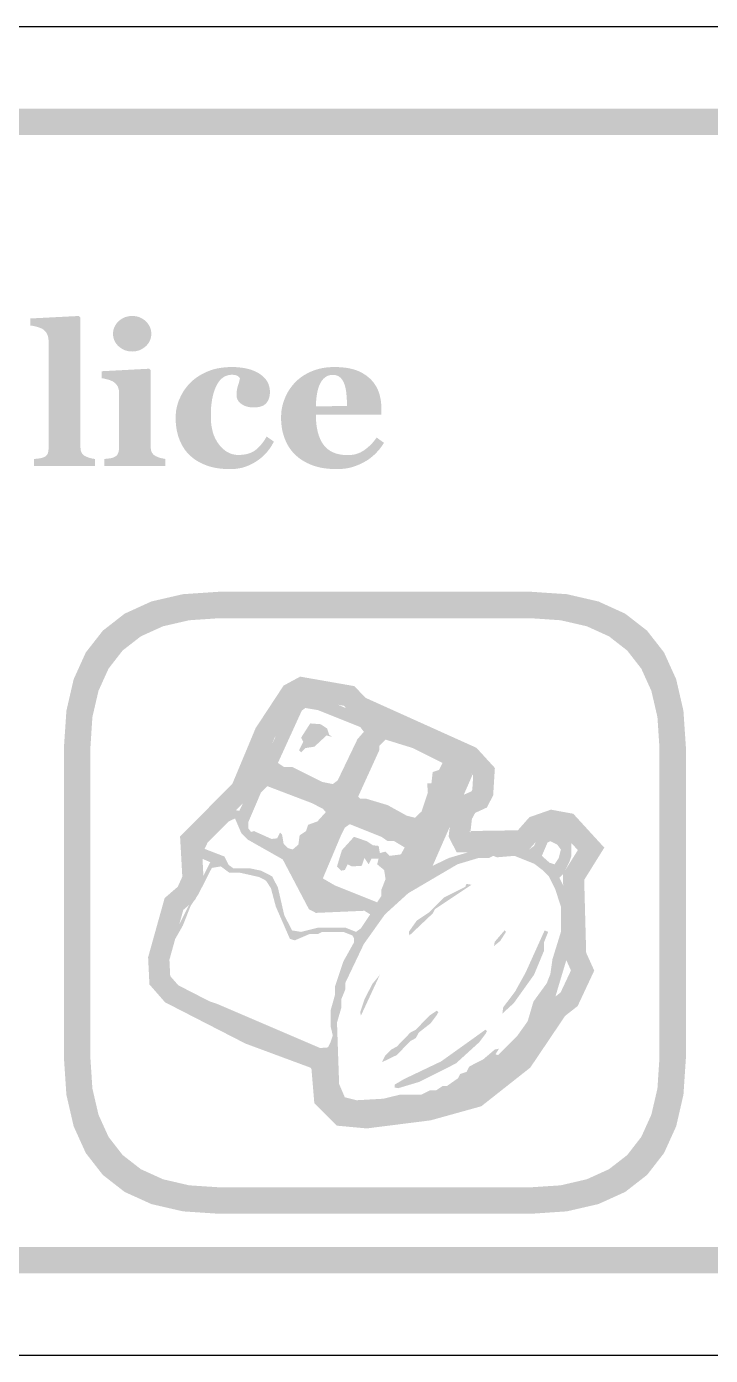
# Model space of a CAD drawing. Header units: millimetres. Extents: x 6 to 294, y 109 to 451.
# Drawn here: x 43.14 to 53.47, y 316.86 to 336.94 of the extents above; entities that cross this region are included whole.
import ezdxf

# ---------------------------------------------------------------- set-up
doc = ezdxf.new("R2010")
doc.units = ezdxf.units.MM
doc.layers.add('CUT', color=1, linetype='Continuous')
doc.layers.add('RASTER', color=7, linetype='Continuous')

msp = doc.modelspace()

# ---------------------------------------------------------------- hatches: boundary and pattern name
at = {"layer": 'RASTER'}
h = msp.add_hatch(color=7, dxfattribs=at)
h.paths.add_polyline_path([(7.2, 333.501), (7.234, 334.016), (7.337, 334.463), (7.509, 334.841), (7.75, 335.151), (8.059, 335.391), (8.438, 335.563), (8.884, 335.666), (9.4, 335.701), (66.6, 335.701), (67.116, 335.666), (67.563, 335.563), (67.941, 335.391), (68.25, 335.151), (68.491, 334.841), (68.663, 334.463), (68.766, 334.016), (68.8, 333.501), (68.8, 320.301), (68.766, 319.785), (68.663, 319.338), (68.491, 318.96), (68.25, 318.651), (67.941, 318.41), (67.563, 318.238), (67.116, 318.135), (66.6, 318.101), (9.4, 318.101), (8.884, 318.135), (8.438, 318.238), (8.059, 318.41), (7.75, 318.651), (7.509, 318.96), (7.337, 319.338), (7.234, 319.785), (7.2, 320.301)])
h.paths.add_polyline_path([(7.6, 333.501), (7.6, 320.301), (7.628, 319.879), (7.712, 319.513), (7.853, 319.204), (8.05, 318.951), (8.303, 318.754), (8.612, 318.613), (8.978, 318.529), (9.4, 318.501), (66.6, 318.501), (67.022, 318.529), (67.387, 318.613), (67.697, 318.754), (67.95, 318.951), (68.147, 319.204), (68.288, 319.513), (68.372, 319.879), (68.4, 320.301), (68.4, 333.501), (68.372, 333.923), (68.288, 334.288), (68.147, 334.598), (67.95, 334.851), (67.697, 335.048), (67.387, 335.188), (67.022, 335.273), (66.6, 335.301), (9.4, 335.301), (8.978, 335.273), (8.612, 335.188), (8.303, 335.048), (8.05, 334.851), (7.853, 334.598), (7.712, 334.288), (7.628, 333.923), (7.6, 333.501)], flags=0)
for points in [[(44.168, 330.301), (43.249, 330.301), (43.249, 330.408), (43.259, 330.408), (43.268, 330.409), (43.278, 330.41), (43.287, 330.411), (43.296, 330.412), (43.305, 330.413), (43.314, 330.414), (43.323, 330.415), (43.332, 330.416), (43.341, 330.418), (43.349, 330.419), (43.357, 330.421), (43.365, 330.423), (43.373, 330.425), (43.38, 330.427), (43.387, 330.43), (43.398, 330.434), (43.409, 330.439), (43.418, 330.445), (43.426, 330.451), (43.434, 330.458), (43.44, 330.465), (43.446, 330.472), (43.451, 330.48), (43.455, 330.489), (43.458, 330.498), (43.461, 330.508), (43.463, 330.519), (43.465, 330.53), (43.466, 330.542), (43.467, 330.554), (43.468, 330.567), (43.468, 332.19), (43.467, 332.204), (43.466, 332.218), (43.464, 332.231), (43.462, 332.244), (43.459, 332.257), (43.455, 332.269), (43.45, 332.282), (43.445, 332.294), (43.439, 332.305), (43.433, 332.316), (43.426, 332.326), (43.418, 332.336), (43.41, 332.344), (43.402, 332.352), (43.393, 332.36), (43.384, 332.366), (43.376, 332.371), (43.368, 332.376), (43.358, 332.38), (43.347, 332.385), (43.336, 332.389), (43.323, 332.394), (43.31, 332.398), (43.295, 332.403), (43.281, 332.407), (43.267, 332.411), (43.253, 332.414), (43.24, 332.417), (43.227, 332.419), (43.214, 332.421), (43.202, 332.422), (43.191, 332.423), (43.191, 332.53), (43.927, 332.568), (43.949, 332.545), (43.949, 330.586), (43.95, 330.573), (43.951, 330.561), (43.952, 330.549), (43.954, 330.537), (43.957, 330.527), (43.96, 330.517), (43.964, 330.507), (43.969, 330.499), (43.974, 330.49), (43.979, 330.483), (43.986, 330.475), (43.993, 330.469), (44.001, 330.462), (44.01, 330.456), (44.02, 330.451), (44.03, 330.446), (44.037, 330.443), (44.045, 330.439), (44.052, 330.436), (44.06, 330.433), (44.068, 330.43), (44.076, 330.428), (44.084, 330.425), (44.092, 330.422), (44.1, 330.42), (44.108, 330.418), (44.117, 330.416), (44.127, 330.414), (44.136, 330.412), (44.146, 330.41), (44.157, 330.409), (44.168, 330.408)], [(46.205, 330.254), (46.155, 330.255), (46.106, 330.258), (46.059, 330.262), (46.014, 330.269), (45.969, 330.277), (45.927, 330.287), (45.885, 330.299), (45.846, 330.313), (45.808, 330.329), (45.771, 330.346), (45.736, 330.364), (45.703, 330.383), (45.672, 330.404), (45.643, 330.427), (45.615, 330.45), (45.589, 330.475), (45.564, 330.502), (45.541, 330.529), (45.52, 330.558), (45.5, 330.589), (45.482, 330.62), (45.466, 330.653), (45.451, 330.686), (45.438, 330.721), (45.426, 330.757), (45.416, 330.794), (45.407, 330.831), (45.4, 330.87), (45.395, 330.909), (45.391, 330.948), (45.389, 330.989), (45.388, 331.03), (45.389, 331.068), (45.392, 331.106), (45.396, 331.142), (45.403, 331.179), (45.412, 331.215), (45.422, 331.251), (45.434, 331.286), (45.449, 331.32), (45.465, 331.354), (45.482, 331.387), (45.5, 331.419), (45.52, 331.45), (45.542, 331.479), (45.564, 331.508), (45.588, 331.535), (45.614, 331.562), (45.641, 331.588), (45.67, 331.613), (45.701, 331.636), (45.733, 331.658), (45.768, 331.679), (45.803, 331.698), (45.84, 331.716), (45.879, 331.733), (45.92, 331.748), (45.961, 331.761), (46.003, 331.772), (46.047, 331.78), (46.091, 331.787), (46.136, 331.792), (46.183, 331.795), (46.23, 331.796), (46.296, 331.795), (46.358, 331.79), (46.417, 331.782), (46.472, 331.771), (46.523, 331.757), (46.571, 331.739), (46.616, 331.718), (46.656, 331.695), (46.693, 331.668), (46.725, 331.639), (46.752, 331.608), (46.774, 331.575), (46.791, 331.54), (46.803, 331.502), (46.811, 331.462), (46.813, 331.42), (46.812, 331.394), (46.81, 331.37), (46.805, 331.347), (46.799, 331.325), (46.791, 331.304), (46.782, 331.285), (46.771, 331.267), (46.758, 331.25), (46.742, 331.235), (46.725, 331.222), (46.704, 331.211), (46.682, 331.202), (46.657, 331.195), (46.629, 331.19), (46.598, 331.187), (46.566, 331.186), (46.539, 331.186), (46.513, 331.189), (46.488, 331.193), (46.465, 331.199), (46.442, 331.206), (46.421, 331.215), (46.401, 331.226), (46.382, 331.238), (46.364, 331.252), (46.349, 331.267), (46.337, 331.282), (46.326, 331.299), (46.318, 331.317), (46.312, 331.336), (46.309, 331.355), (46.308, 331.376), (46.308, 331.394), (46.309, 331.412), (46.311, 331.43), (46.314, 331.447), (46.317, 331.465), (46.321, 331.483), (46.326, 331.5), (46.331, 331.518), (46.337, 331.535), (46.342, 331.551), (46.346, 331.566), (46.35, 331.58), (46.353, 331.593), (46.356, 331.605), (46.358, 331.615), (46.359, 331.625), (46.355, 331.631), (46.351, 331.637), (46.346, 331.643), (46.341, 331.648), (46.336, 331.653), (46.33, 331.658), (46.324, 331.662), (46.318, 331.665), (46.311, 331.669), (46.304, 331.671), (46.296, 331.674), (46.286, 331.676), (46.276, 331.677), (46.265, 331.678), (46.253, 331.679), (46.24, 331.679), (46.224, 331.679), (46.208, 331.677), (46.193, 331.675), (46.177, 331.672), (46.163, 331.667), (46.148, 331.662), (46.134, 331.656), (46.12, 331.648), (46.107, 331.64), (46.094, 331.63), (46.081, 331.619), (46.068, 331.606), (46.055, 331.592), (46.043, 331.576), (46.031, 331.559), (46.019, 331.54), (46.008, 331.521), (45.998, 331.5), (45.988, 331.478), (45.978, 331.454), (45.97, 331.429), (45.961, 331.402), (45.954, 331.374), (45.947, 331.344), (45.94, 331.312), (45.935, 331.279), (45.93, 331.244), (45.926, 331.208), (45.923, 331.17), (45.921, 331.131), (45.92, 331.09), (45.92, 331.048), (45.922, 330.984), (45.927, 330.924), (45.937, 330.867), (45.95, 330.812), (45.967, 330.761), (45.988, 330.714), (46.013, 330.669), (46.042, 330.627), (46.073, 330.59), (46.106, 330.558), (46.14, 330.53), (46.176, 330.508), (46.213, 330.49), (46.252, 330.478), (46.292, 330.47), (46.334, 330.468), (46.374, 330.469), (46.411, 330.472), (46.447, 330.478), (46.48, 330.486), (46.511, 330.496), (46.541, 330.509), (46.568, 330.523), (46.593, 330.54), (46.616, 330.559), (46.639, 330.58), (46.662, 330.603), (46.683, 330.628), (46.704, 330.655), (46.725, 330.683), (46.744, 330.714), (46.763, 330.746), (46.873, 330.67), (46.862, 330.648), (46.849, 330.626), (46.837, 330.605), (46.823, 330.584), (46.81, 330.564), (46.795, 330.545), (46.78, 330.525), (46.765, 330.507), (46.749, 330.488), (46.732, 330.471), (46.714, 330.453), (46.696, 330.437), (46.676, 330.421), (46.656, 330.405), (46.636, 330.39), (46.614, 330.376), (46.591, 330.361), (46.568, 330.347), (46.544, 330.335), (46.521, 330.323), (46.498, 330.312), (46.474, 330.302), (46.45, 330.293), (46.427, 330.285), (46.402, 330.277), (46.377, 330.271), (46.351, 330.266), (46.324, 330.262), (46.295, 330.258), (46.266, 330.256), (46.236, 330.254), (46.205, 330.254)]]:
    msp.add_hatch(color=7, dxfattribs=at).paths.add_polyline_path(points)
h = msp.add_hatch(color=7, dxfattribs=at)
h.paths.add_polyline_path([(45.234, 330.301), (44.308, 330.301), (44.308, 330.408), (44.318, 330.408), (44.327, 330.409), (44.337, 330.41), (44.346, 330.411), (44.355, 330.412), (44.365, 330.413), (44.374, 330.414), (44.383, 330.415), (44.392, 330.416), (44.401, 330.418), (44.409, 330.419), (44.417, 330.421), (44.425, 330.423), (44.432, 330.425), (44.439, 330.427), (44.446, 330.43), (44.457, 330.434), (44.468, 330.439), (44.477, 330.445), (44.486, 330.451), (44.494, 330.458), (44.501, 330.465), (44.507, 330.472), (44.512, 330.48), (44.516, 330.489), (44.52, 330.498), (44.524, 330.508), (44.526, 330.519), (44.528, 330.53), (44.53, 330.542), (44.531, 330.554), (44.531, 330.567), (44.531, 331.42), (44.531, 331.433), (44.53, 331.445), (44.528, 331.457), (44.525, 331.468), (44.522, 331.479), (44.518, 331.49), (44.513, 331.5), (44.508, 331.51), (44.502, 331.519), (44.495, 331.528), (44.488, 331.537), (44.481, 331.545), (44.474, 331.553), (44.466, 331.56), (44.458, 331.566), (44.449, 331.572), (44.442, 331.577), (44.434, 331.581), (44.425, 331.585), (44.416, 331.589), (44.405, 331.594), (44.394, 331.598), (44.382, 331.602), (44.369, 331.606), (44.356, 331.61), (44.343, 331.613), (44.33, 331.616), (44.318, 331.619), (44.306, 331.622), (44.294, 331.624), (44.283, 331.625), (44.272, 331.626), (44.272, 331.733), (44.99, 331.771), (45.011, 331.75), (45.011, 330.586), (45.012, 330.574), (45.013, 330.562), (45.015, 330.55), (45.017, 330.539), (45.02, 330.528), (45.024, 330.518), (45.028, 330.508), (45.033, 330.499), (45.039, 330.491), (45.046, 330.482), (45.053, 330.475), (45.06, 330.468), (45.068, 330.462), (45.077, 330.456), (45.086, 330.45), (45.096, 330.446), (45.104, 330.443), (45.111, 330.439), (45.119, 330.436), (45.127, 330.433), (45.135, 330.43), (45.144, 330.428), (45.152, 330.425), (45.161, 330.422), (45.17, 330.42), (45.179, 330.418), (45.188, 330.416), (45.197, 330.414), (45.206, 330.412), (45.215, 330.41), (45.225, 330.409), (45.234, 330.408)])
h.paths.add_polyline_path([(45.02, 332.299), (45.019, 332.272), (45.015, 332.245), (45.008, 332.22), (44.999, 332.196), (44.987, 332.173), (44.972, 332.15), (44.955, 332.129), (44.935, 332.109), (44.913, 332.091), (44.89, 332.075), (44.866, 332.061), (44.841, 332.05), (44.815, 332.042), (44.788, 332.036), (44.76, 332.032), (44.732, 332.031), (44.703, 332.032), (44.674, 332.036), (44.647, 332.042), (44.621, 332.05), (44.596, 332.061), (44.572, 332.075), (44.549, 332.091), (44.527, 332.109), (44.507, 332.129), (44.49, 332.15), (44.475, 332.173), (44.463, 332.196), (44.454, 332.22), (44.447, 332.245), (44.443, 332.272), (44.442, 332.299), (44.443, 332.326), (44.447, 332.352), (44.454, 332.378), (44.463, 332.402), (44.475, 332.425), (44.49, 332.448), (44.507, 332.469), (44.527, 332.489), (44.549, 332.508), (44.572, 332.524), (44.596, 332.537), (44.621, 332.549), (44.647, 332.557), (44.674, 332.563), (44.703, 332.567), (44.732, 332.568), (44.761, 332.567), (44.789, 332.563), (44.816, 332.557), (44.842, 332.549), (44.867, 332.537), (44.891, 332.524), (44.914, 332.508), (44.935, 332.489), (44.955, 332.469), (44.972, 332.448), (44.987, 332.425), (44.999, 332.402), (45.008, 332.378), (45.015, 332.352), (45.019, 332.326), (45.02, 332.299)])
h = msp.add_hatch(color=7, dxfattribs=at)
h.paths.add_polyline_path([(48.537, 330.651), (48.524, 330.63), (48.51, 330.61), (48.496, 330.59), (48.481, 330.57), (48.465, 330.55), (48.449, 330.531), (48.431, 330.512), (48.414, 330.493), (48.395, 330.475), (48.376, 330.458), (48.356, 330.441), (48.336, 330.425), (48.315, 330.409), (48.294, 330.394), (48.272, 330.38), (48.249, 330.367), (48.224, 330.353), (48.2, 330.341), (48.175, 330.329), (48.15, 330.318), (48.125, 330.308), (48.1, 330.298), (48.075, 330.29), (48.05, 330.282), (48.025, 330.276), (47.998, 330.27), (47.971, 330.265), (47.942, 330.261), (47.913, 330.258), (47.883, 330.256), (47.852, 330.254), (47.82, 330.254), (47.766, 330.255), (47.715, 330.258), (47.665, 330.263), (47.618, 330.269), (47.572, 330.278), (47.528, 330.289), (47.486, 330.301), (47.445, 330.315), (47.407, 330.331), (47.37, 330.349), (47.335, 330.368), (47.302, 330.388), (47.27, 330.409), (47.24, 330.432), (47.212, 330.456), (47.185, 330.481), (47.16, 330.508), (47.137, 330.535), (47.116, 330.564), (47.096, 330.594), (47.077, 330.626), (47.061, 330.658), (47.046, 330.692), (47.032, 330.726), (47.02, 330.762), (47.01, 330.799), (47.001, 330.836), (46.994, 330.874), (46.989, 330.912), (46.985, 330.952), (46.982, 330.992), (46.982, 331.033), (46.983, 331.07), (46.985, 331.107), (46.989, 331.144), (46.995, 331.18), (47.003, 331.215), (47.013, 331.25), (47.024, 331.285), (47.037, 331.32), (47.051, 331.353), (47.067, 331.386), (47.084, 331.418), (47.103, 331.449), (47.123, 331.479), (47.145, 331.508), (47.168, 331.536), (47.193, 331.563), (47.218, 331.589), (47.246, 331.613), (47.275, 331.636), (47.305, 331.658), (47.337, 331.678), (47.371, 331.697), (47.407, 331.715), (47.444, 331.732), (47.482, 331.747), (47.522, 331.76), (47.563, 331.771), (47.604, 331.78), (47.647, 331.787), (47.691, 331.792), (47.737, 331.795), (47.783, 331.796), (47.833, 331.796), (47.881, 331.793), (47.926, 331.789), (47.97, 331.784), (48.011, 331.777), (48.049, 331.768), (48.086, 331.758), (48.12, 331.747), (48.152, 331.734), (48.183, 331.719), (48.212, 331.704), (48.24, 331.687), (48.267, 331.669), (48.292, 331.65), (48.316, 331.63), (48.338, 331.609), (48.358, 331.588), (48.377, 331.565), (48.394, 331.542), (48.41, 331.518), (48.425, 331.493), (48.438, 331.467), (48.449, 331.44), (48.46, 331.412), (48.469, 331.383), (48.476, 331.354), (48.483, 331.325), (48.488, 331.296), (48.492, 331.266), (48.495, 331.235), (48.497, 331.205), (48.498, 331.174), (48.498, 331.079), (47.508, 331.079), (47.509, 331.006), (47.515, 330.937), (47.524, 330.874), (47.536, 330.814), (47.553, 330.759), (47.573, 330.709), (47.596, 330.663), (47.623, 330.622), (47.654, 330.585), (47.69, 330.553), (47.729, 330.526), (47.773, 330.504), (47.821, 330.487), (47.874, 330.475), (47.93, 330.467), (47.991, 330.465), (48.025, 330.466), (48.058, 330.47), (48.09, 330.475), (48.122, 330.484), (48.152, 330.494), (48.182, 330.507), (48.211, 330.523), (48.239, 330.54), (48.265, 330.56), (48.291, 330.581), (48.316, 330.603), (48.34, 330.626), (48.363, 330.65), (48.385, 330.676), (48.406, 330.703), (48.426, 330.731)])
h.paths.add_polyline_path([(47.978, 331.208), (47.978, 331.23), (47.977, 331.252), (47.977, 331.274), (47.976, 331.297), (47.974, 331.319), (47.973, 331.342), (47.971, 331.365), (47.969, 331.388), (47.967, 331.41), (47.964, 331.432), (47.961, 331.452), (47.957, 331.472), (47.953, 331.49), (47.948, 331.507), (47.944, 331.523), (47.938, 331.539), (47.932, 331.555), (47.925, 331.571), (47.917, 331.585), (47.909, 331.599), (47.9, 331.611), (47.891, 331.623), (47.881, 331.633), (47.87, 331.643), (47.859, 331.651), (47.847, 331.658), (47.835, 331.664), (47.821, 331.669), (47.807, 331.673), (47.793, 331.676), (47.777, 331.677), (47.761, 331.678), (47.733, 331.676), (47.707, 331.671), (47.683, 331.662), (47.66, 331.649), (47.638, 331.633), (47.617, 331.613), (47.598, 331.59), (47.581, 331.563), (47.565, 331.533), (47.551, 331.498), (47.539, 331.459), (47.529, 331.416), (47.521, 331.369), (47.514, 331.317), (47.51, 331.261), (47.508, 331.202)], flags=0)
h = msp.add_hatch(color=7, dxfattribs=at)
h.paths.add_polyline_path([(43.7, 326.051), (43.737, 326.602), (43.847, 327.079), (44.03, 327.483), (44.288, 327.813), (44.618, 328.07), (45.022, 328.254), (45.499, 328.364), (46.05, 328.401), (50.75, 328.401), (51.301, 328.364), (51.778, 328.254), (52.182, 328.07), (52.513, 327.813), (52.77, 327.483), (52.953, 327.079), (53.063, 326.602), (53.1, 326.051), (53.1, 321.351), (53.063, 320.8), (52.953, 320.323), (52.77, 319.919), (52.513, 319.588), (52.182, 319.331), (51.778, 319.148), (51.301, 319.038), (50.75, 319.001), (46.05, 319.001), (45.499, 319.038), (45.022, 319.148), (44.618, 319.331), (44.288, 319.588), (44.03, 319.919), (43.847, 320.323), (43.737, 320.8), (43.7, 321.351)])
h.paths.add_polyline_path([(44.1, 326.051), (44.1, 321.351), (44.13, 320.894), (44.222, 320.498), (44.374, 320.163), (44.588, 319.888), (44.862, 319.675), (45.197, 319.523), (45.593, 319.431), (46.05, 319.401), (50.75, 319.401), (51.207, 319.431), (51.603, 319.523), (51.938, 319.675), (52.213, 319.888), (52.426, 320.163), (52.578, 320.498), (52.67, 320.894), (52.7, 321.351), (52.7, 326.051), (52.67, 326.508), (52.578, 326.904), (52.426, 327.239), (52.213, 327.513), (51.938, 327.727), (51.603, 327.879), (51.207, 327.97), (50.75, 328.001), (46.05, 328.001), (45.593, 327.97), (45.197, 327.879), (44.862, 327.727), (44.587, 327.513), (44.374, 327.239), (44.222, 326.904), (44.13, 326.508), (44.1, 326.051)], flags=0)
h = msp.add_hatch(color=7, dxfattribs=at)
h.paths.add_polyline_path([(47.27, 327.118), (48.088, 326.975), (48.26, 326.797), (49.934, 326.043), (50.213, 325.738), (50.187, 325.324), (50.092, 325.14), (49.915, 325.059), (49.866, 324.968), (49.843, 324.76), (49.83, 324.785), (50.56, 324.796), (50.735, 324.994), (51.06, 325.108), (51.398, 325.046), (51.867, 324.534), (51.563, 324.047), (51.593, 322.946), (51.715, 322.676), (51.464, 322.14), (51.275, 321.992), (50.748, 321.21), (50.008, 320.626), (49.241, 320.413), (48.277, 320.291), (47.822, 320.333), (47.484, 320.671), (47.441, 321.189), (47.429, 321.208), (46.444, 321.573), (45.228, 322.197), (44.992, 322.467), (44.972, 322.877), (45.222, 323.772), (45.42, 323.943), (45.489, 324.095), (45.455, 324.702), (46.246, 325.5), (46.597, 326.34), (47.02, 326.983)])
h.paths.add_polyline_path([(47.324, 326.784), (47.243, 326.74), (46.881, 326.189), (46.517, 325.319), (45.782, 324.578), (45.812, 324.035), (45.683, 323.747), (45.504, 323.593), (45.294, 322.841), (45.306, 322.594), (45.428, 322.454), (46.574, 321.866), (47.638, 321.472), (47.753, 321.298), (47.794, 320.814), (47.967, 320.641), (48.271, 320.613), (49.178, 320.728), (49.86, 320.917), (50.511, 321.431), (51.038, 322.213), (51.206, 322.345), (51.363, 322.678), (51.275, 322.873), (51.241, 324.135), (51.467, 324.497), (51.234, 324.751), (51.086, 324.778), (50.92, 324.72), (50.706, 324.478), (49.636, 324.463), (49.514, 324.699), (49.555, 325.065), (49.684, 325.306), (49.859, 325.385), (49.872, 325.411), (49.885, 325.622), (49.742, 325.778), (48.072, 326.53), (47.93, 326.678), (47.324, 326.784)], flags=0)
h = msp.add_hatch(color=7, dxfattribs=at)
h.paths.add_polyline_path([(47.294, 326.858), (47.412, 326.868), (47.732, 326.74), (49.455, 326.006), (49.784, 325.824), (49.87, 325.623), (49.273, 324.26), (49.519, 324.378), (50.061, 324.538), (50.476, 324.57), (50.732, 324.506), (50.805, 324.56), (50.882, 324.739), (50.955, 324.793), (51.147, 324.793), (51.316, 324.707), (51.37, 324.602), (51.37, 324.41), (51.338, 324.314), (51.252, 324.145), (51.188, 324.081), (51.338, 323.772), (51.37, 323.612), (51.37, 323.261), (51.338, 323.197), (51.306, 322.878), (51.115, 322.24), (50.965, 321.943), (50.646, 321.496), (50.294, 321.145), (50.007, 320.953), (49.647, 320.771), (49.327, 320.676), (49.008, 320.644), (48.944, 320.612), (48.753, 320.612), (48.434, 320.548), (47.987, 320.548), (47.818, 320.634), (47.7, 320.835), (47.7, 321.346), (47.677, 321.387), (46.774, 321.761), (45.858, 322.185), (45.912, 322.208), (46.008, 322.176), (47.572, 321.506), (47.69, 321.515), (47.732, 321.601), (47.763, 321.697), (47.732, 321.825), (47.732, 322.08), (47.795, 322.304), (47.795, 322.431), (47.923, 322.814), (48.083, 323.101), (48.083, 323.165), (48.06, 323.207), (47.923, 323.261), (47.604, 323.261), (47.54, 323.229), (47.412, 323.229), (47.189, 323.133), (47.115, 323.156), (46.902, 323.644), (46.828, 323.922), (46.752, 324.037), (46.646, 324.091), (46.359, 324.155), (46.199, 324.155), (46.072, 324.25), (45.935, 324.228), (45.73, 323.826), (45.615, 323.654), (45.497, 323.357), (45.37, 323.133), (45.306, 322.974), (45.306, 322.878), (45.242, 322.75), (45.242, 322.655), (45.296, 322.549), (45.392, 322.454), (45.839, 322.217), (45.721, 322.24), (45.36, 322.422), (45.264, 322.517), (45.21, 322.623), (45.21, 322.814), (45.306, 323.101), (45.912, 324.314), (45.711, 324.4), (45.689, 324.57), (45.826, 324.752), (45.89, 324.784), (46.094, 324.994), (46.273, 325.103), (46.349, 325.09), (47.147, 326.718), (47.211, 326.813)])
h.paths.add_polyline_path([(47.348, 326.644), (47.294, 326.603), (46.934, 325.814), (47.029, 325.751), (47.157, 325.751), (47.604, 325.527), (47.763, 325.495), (47.837, 325.55), (48.137, 326.175), (48.233, 326.284), (48.178, 326.357), (47.54, 326.612)], flags=0)
h.paths.add_polyline_path([(47.422, 326.411), (47.581, 326.399), (47.677, 326.335), (47.709, 326.239), (47.754, 326.207), (47.668, 326.229), (47.486, 326.06), (47.348, 326.038), (47.285, 325.974), (47.253, 326.006), (47.317, 326.134), (47.285, 326.197)], flags=0)
h.paths.add_polyline_path([(48.561, 326.166), (48.466, 326.07), (48.466, 326.006), (48.146, 325.304), (48.178, 325.272), (48.274, 325.272), (48.593, 325.176), (48.881, 325.017), (49.008, 324.985), (49.104, 325.08), (49.2, 325.368), (49.19, 325.505), (49.254, 325.505), (49.273, 325.677), (49.369, 325.709), (49.423, 325.814), (48.976, 326.038)], flags=0)
h.paths.add_polyline_path([(46.774, 325.463), (46.678, 325.368), (46.487, 324.921), (46.487, 324.825), (46.528, 324.771), (46.573, 324.784), (46.838, 324.665), (46.924, 324.675), (46.965, 324.761), (46.997, 324.729), (47.02, 324.592), (47.084, 324.528), (47.157, 324.506), (47.243, 324.579), (47.262, 324.72), (47.358, 324.784), (47.39, 324.879), (47.53, 324.93), (47.658, 325.071), (47.613, 325.122), (47.444, 325.208)], flags=0)
h.paths.add_polyline_path([(46.286, 324.975), (46.19, 324.93), (45.871, 324.611), (45.826, 324.515), (46.126, 324.4), (46.19, 324.273), (46.263, 324.219), (46.519, 324.219), (46.678, 324.187), (46.847, 324.1), (46.934, 323.931), (47.029, 323.516), (47.147, 323.283), (47.285, 323.261), (47.54, 323.325), (47.955, 323.325), (48.115, 323.261), (48.188, 323.315), (48.328, 323.526), (48.242, 323.58), (47.508, 323.548), (47.403, 323.603), (47.007, 324.356), (46.477, 324.656), (46.381, 324.752)], flags=0)
h.paths.add_polyline_path([(48.019, 324.889), (47.945, 324.835), (47.891, 324.729), (47.613, 324.069), (47.795, 323.963), (48.434, 323.708), (48.498, 323.804), (48.498, 323.899), (48.561, 324.059), (48.539, 324.196), (48.434, 324.282), (48.456, 324.369), (48.348, 324.369), (48.306, 324.282), (48.242, 324.378), (48.201, 324.26), (48.051, 324.25), (47.987, 324.282), (47.945, 324.196), (47.891, 324.187), (47.827, 324.25), (47.901, 324.496), (48.083, 324.697), (48.274, 324.633), (48.37, 324.57), (48.456, 324.56), (48.475, 324.452), (48.561, 324.474), (48.625, 324.41), (48.794, 324.432), (48.849, 324.538), (48.689, 324.633), (48.593, 324.633), (48.498, 324.697)], flags=0)
h.paths.add_polyline_path([(51.051, 324.633), (51.009, 324.611), (50.923, 324.41), (51.041, 324.305), (51.115, 324.282), (51.179, 324.378), (51.211, 324.506), (51.156, 324.579)], flags=0)
h.paths.add_polyline_path([(50.189, 324.41), (50.125, 324.378), (49.966, 324.378), (49.647, 324.282), (48.903, 323.845), (48.552, 323.526), (48.233, 323.079), (47.955, 322.495), (47.955, 322.399), (47.891, 322.24), (47.891, 322.112), (47.827, 321.889), (47.859, 320.963), (47.945, 320.762), (48.124, 320.717), (48.529, 320.74), (48.785, 320.803), (49.104, 320.803), (49.232, 320.867), (49.327, 320.867), (49.423, 320.931), (49.487, 320.931), (49.656, 321.049), (49.688, 321.113), (49.784, 321.145), (49.828, 321.228), (50.039, 321.336), (50.211, 321.483), (50.275, 321.496), (50.221, 321.41), (50.263, 321.4), (50.55, 321.688), (50.709, 321.911), (50.796, 322.208), (50.997, 322.485), (51.051, 322.623), (51.083, 322.846), (51.211, 323.261), (51.211, 323.644), (51.124, 323.909), (51.029, 324.1), (50.933, 324.196), (50.805, 324.292), (50.508, 324.41), (50.243, 324.388)], flags=0)
h.paths.add_polyline_path([(49.784, 323.986), (49.86, 323.973), (49.305, 323.603), (49.273, 323.539), (48.922, 323.207), (48.912, 323.261), (49.031, 323.43), (49.222, 323.558), (49.445, 323.781), (49.765, 323.941)], flags=0)
h.paths.add_polyline_path([(50.358, 323.283), (50.381, 323.261), (50.294, 323.124), (50.199, 323.047), (50.211, 323.111)], flags=0)
h.paths.add_polyline_path([(50.965, 323.283), (51.019, 323.261), (50.955, 323.101), (50.955, 322.974), (50.805, 322.613), (50.499, 322.185), (50.326, 322.026), (50.339, 322.122), (50.518, 322.358), (50.677, 322.645)], flags=0)
h.paths.add_polyline_path([(48.475, 322.613), (48.188, 321.994), (48.178, 322.048), (48.242, 322.24), (48.36, 322.473)], flags=0)
h.paths.add_polyline_path([(49.337, 322.071), (49.359, 322.048), (49.337, 322.007), (49.241, 321.879), (49.062, 321.739), (49.018, 321.656), (48.935, 321.611), (48.731, 321.4), (48.507, 321.292), (48.552, 321.387), (48.648, 321.483), (48.731, 321.528), (48.935, 321.739), (49.018, 321.783), (49.222, 321.994)], flags=0)
h.paths.add_polyline_path([(50.071, 321.783), (50.093, 321.761), (50.071, 321.719), (49.975, 321.592), (49.624, 321.273), (49.072, 320.995), (48.753, 320.899), (48.699, 320.909), (48.699, 320.953), (48.839, 321.036), (49.401, 321.304)], flags=0)

# ---------------------------------------------------------------- linework, layer by layer
at = {"layer": 'CUT'}
for points in [[(8.999, 336.941), (67.001, 336.941)], [(67.001, 316.861), (8.999, 316.861)]]:
    msp.add_lwpolyline(points, dxfattribs=at)

doc.saveas('drawing.dxf')
